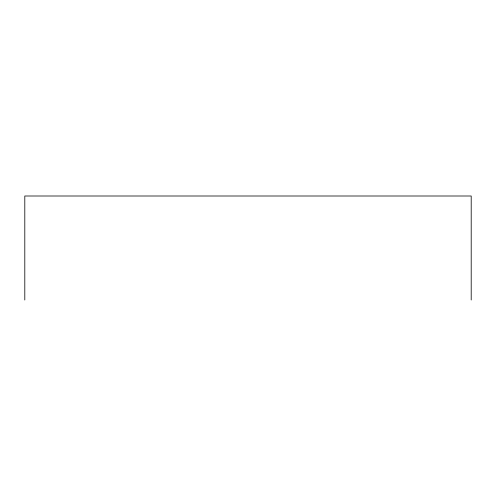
<?xml version="1.0" encoding="UTF-8"?>
<svg xmlns="http://www.w3.org/2000/svg" width="496" height="496" viewBox="0 0 496 496"><rect width="100%" height="100%" fill="white"/><g stroke="black" fill="none" stroke-linecap="round" stroke-linejoin="round"><path stroke-width="0.74" d="M471.2 299.999L471.2 196.001L24.8 196.001L24.8 299.999"/></g></svg>
